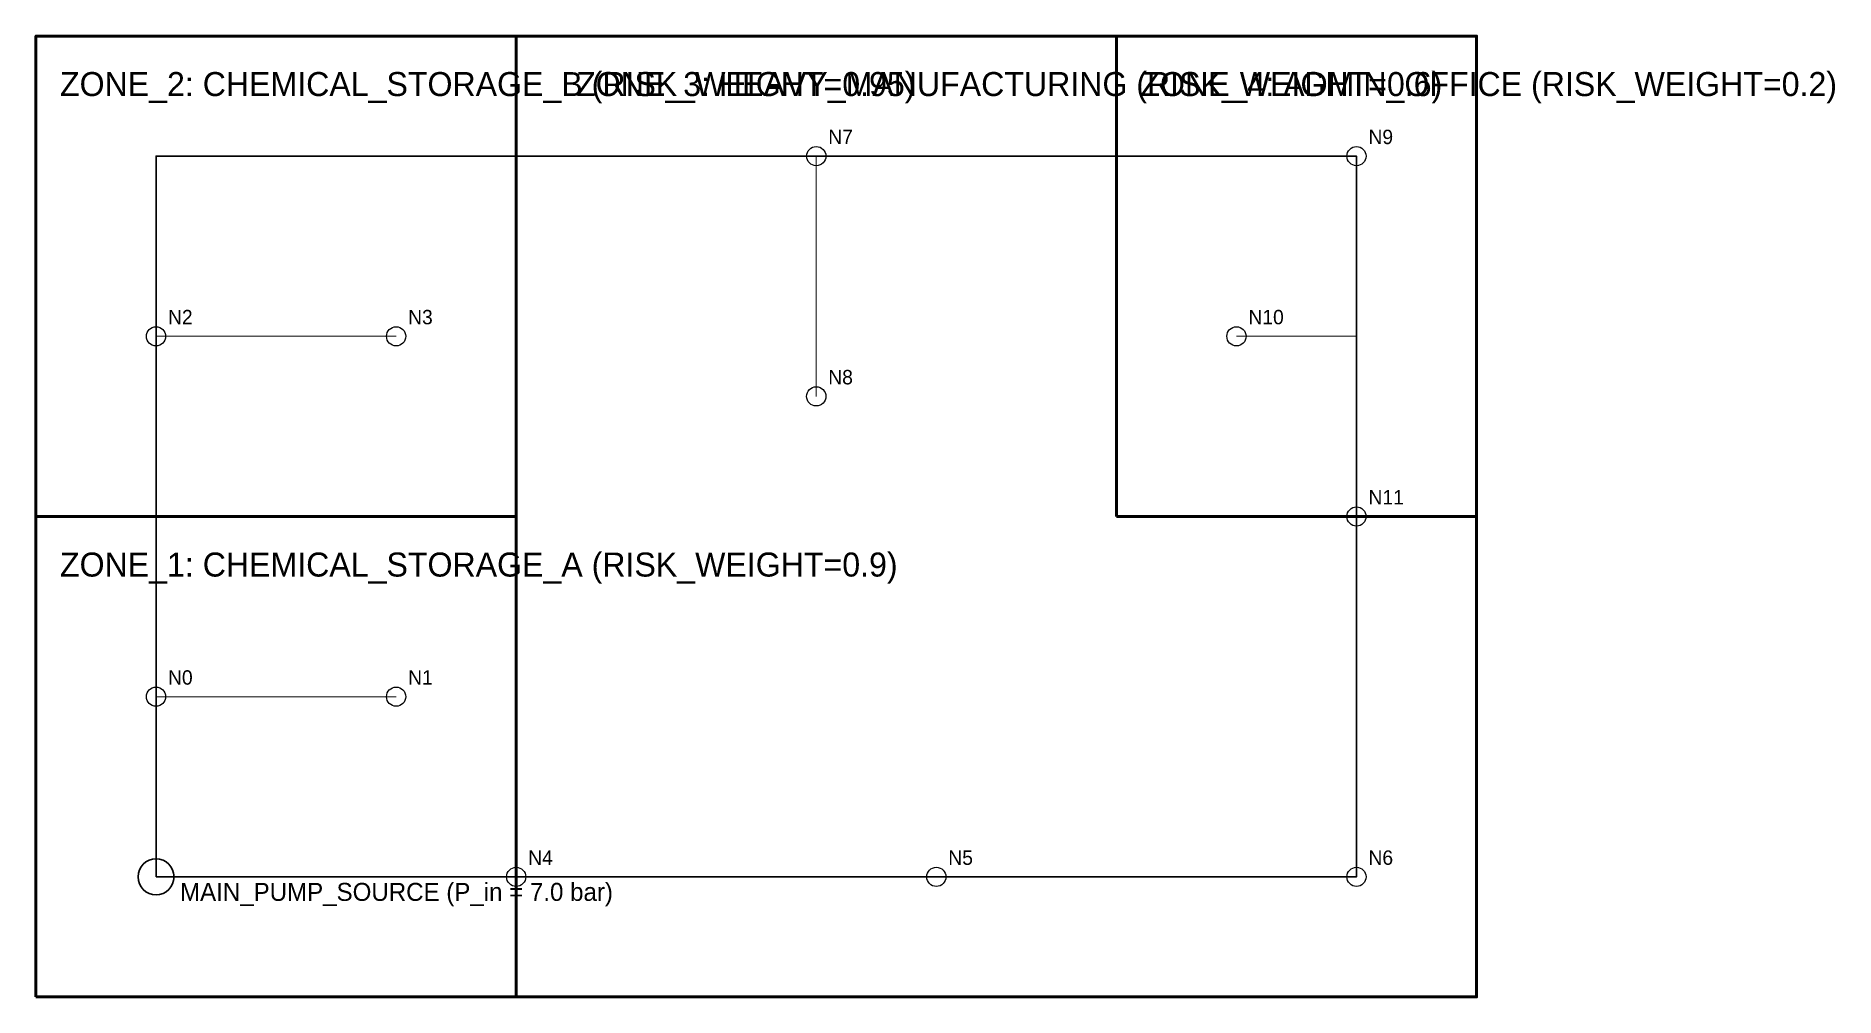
# Model space of a CAD drawing. Header units: metres. Extents: x 0 to 150, y 0 to 80.
import ezdxf

# ---------------------------------------------------------------- set-up
doc = ezdxf.new("R2010")
doc.units = ezdxf.units.M
doc.layers.add('CANDIDATE_NODES', color=1, linetype='Continuous')
doc.layers.add('HAZARD_LABELS', color=2, linetype='Continuous')
for name, color, linetype, lineweight in [('STRUCTURAL_WALLS', 7, 'Continuous', 50), ('WATER_PIPES_BRANCH', 4, 'Continuous', 15), ('WATER_PIPES_MAIN', 5, 'Continuous', 30)]:
    doc.layers.add(name, color=color, linetype=linetype, lineweight=lineweight)

msp = doc.modelspace()

# ---------------------------------------------------------------- linework, layer by layer
at = {"layer": 'CANDIDATE_NODES'}
for centre in [(65, 70), (110, 70), (10, 55), (30, 55), (100, 55), (65, 50), (110, 40), (10, 25), (30, 25), (40, 10), (75, 10), (110, 10)]:
    msp.add_circle(centre, 0.8, dxfattribs=at)
at = {"layer": 'STRUCTURAL_WALLS'}
for p, q in [((40, 0), (40, 80)), ((90, 40), (90, 80)), ((0, 40), (40, 40)), ((90, 40), (120, 40))]:
    msp.add_line(p, q, dxfattribs=at)
msp.add_lwpolyline([(0, 0), (120, 0), (120, 80), (0, 80), (0, 0)], dxfattribs=at)
at = {"layer": 'WATER_PIPES_BRANCH'}
for p, q in [((65, 70), (65, 50)), ((10, 55), (30, 55)), ((110, 55), (100, 55)), ((10, 25), (30, 25))]:
    msp.add_line(p, q, dxfattribs=at)
at = {"layer": 'WATER_PIPES_MAIN'}
msp.add_lwpolyline([(10, 10), (110, 10), (110, 70), (10, 70), (10, 10)], dxfattribs=at)
at = {"layer": 'WATER_PIPES_MAIN', "color": 3}
msp.add_circle((10, 10), 1.5, dxfattribs=at)

# ---------------------------------------------------------------- texts
at = {"layer": 'CANDIDATE_NODES'}
for s, p in [('N7', (66, 71)), ('N9', (111, 71)), ('N2', (11, 56)), ('N3', (31, 56)), ('N10', (101, 56)), ('N8', (66, 51)), ('N11', (111, 41)), ('N0', (11, 26)), ('N1', (31, 26)), ('N4', (41, 11)), ('N5', (76, 11)), ('N6', (111, 11))]:
    msp.add_text(s, height=1.2, dxfattribs=at).set_placement(p)
at = {"layer": 'HAZARD_LABELS'}
for s, height, p in [('ZONE_2: CHEMICAL_STORAGE_B (RISK_WEIGHT=0.95)', 2, (2, 75)), ('ZONE_3: HEAVY_MANUFACTURING (RISK_WEIGHT=0.6)', 2, (45, 75)), ('ZONE_4: ADMIN_OFFICE (RISK_WEIGHT=0.2)', 2, (92, 75)), ('ZONE_1: CHEMICAL_STORAGE_A (RISK_WEIGHT=0.9)', 2, (2, 35)), ('MAIN_PUMP_SOURCE (P_in = 7.0 bar)', 1.5, (12, 8))]:
    msp.add_text(s, height=height, dxfattribs=at).set_placement(p)

doc.saveas('drawing.dxf')
